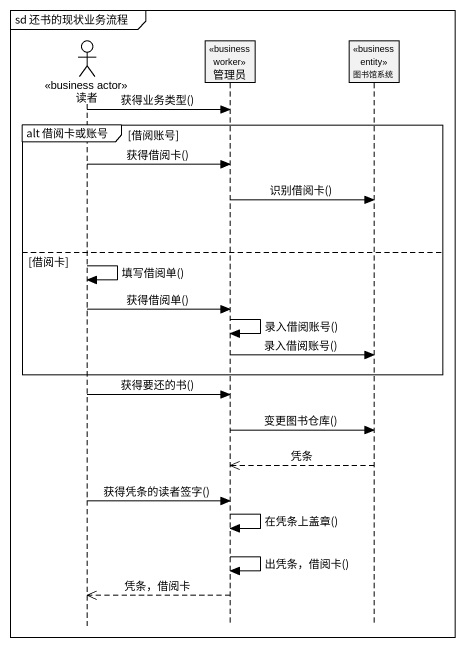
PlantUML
@startuml
mainframe sd 还书的现状业务流程
hide footbox
actor 读者 <<business actor>>
participant 管理员 <<business worker>>
participant 图书馆系统 <<business entity>>

读者 -> 管理员 : 获得业务类型()
group alt 借阅卡或账号 [借阅账号]
  读者 -> 管理员 : 获得借阅卡()
  管理员 -> 图书馆系统 : 识别借阅卡()
else 借阅卡
  读者 -> 读者 : 填写借阅单()
  读者 -> 管理员 : 获得借阅单()
  管理员 -> 管理员 : 录入借阅账号()
  管理员 -> 图书馆系统 : 录入借阅账号()
end
读者 -> 管理员 : 获得要还的书()
管理员 -> 图书馆系统 : 变更图书仓库()
图书馆系统 -->> 管理员 : 凭条
读者 -> 管理员 : 获得凭条的读者签字()
管理员 -> 管理员 : 在凭条上盖章()
管理员 -> 管理员 : 出凭条，借阅卡()
管理员 -->> 读者 : 凭条，借阅卡
@enduml
